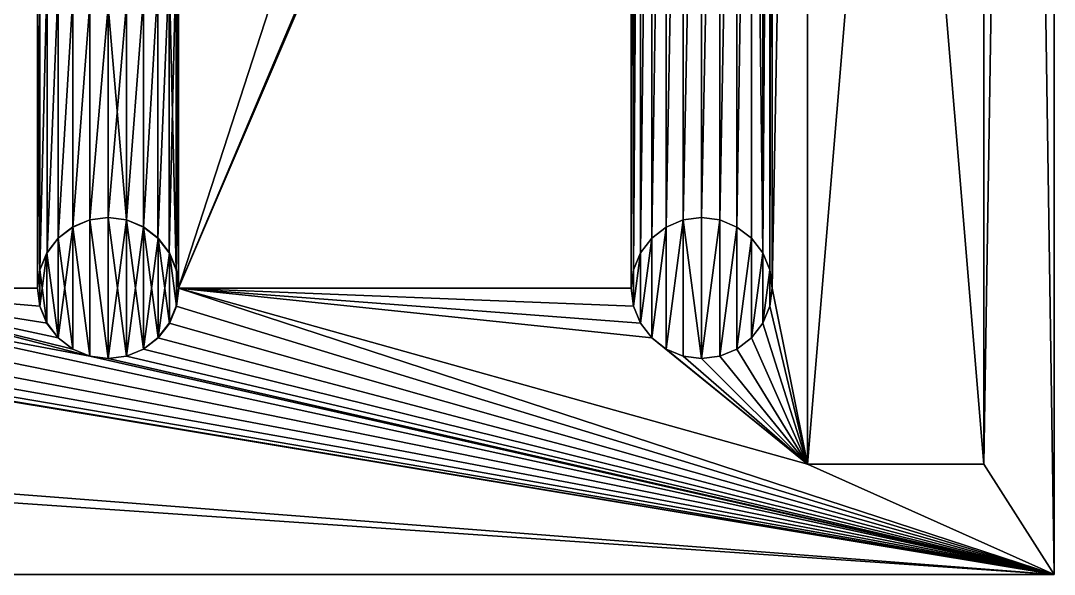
# Model space of a CAD drawing. Extents: x -1 to 46.5, y -1 to 65.2.
# Drawn here: x 17.15 to 46.45, y -1 to 14.71 of the extents above; entities that cross this region are included whole.
import ezdxf

# ---------------------------------------------------------------- set-up
doc = ezdxf.new("R2010")
doc.units = 0
doc.header["$MEASUREMENT"] = 0
doc.layers.add('STL2DXF', color=7, linetype='Continuous')

msp = doc.modelspace()

# ---------------------------------------------------------------- linework, layer by layer
at = {"layer": 'STL2DXF'}
for points in [[(44.45, 62.125, 7.3), (45.45, 65.25, 7.3), (44.45, 2.125, 7.3)], [(46.45, -1, 7.3), (44.45, 2.125, 7.3), (45.45, 65.25, 7.3)], [(44.45, 62.125, 12.3), (45.45, 65.25, 12.3), (44.45, 2.125, 12.3)], [(46.45, -1, 12.3), (44.45, 2.125, 12.3), (45.45, 65.25, 12.3)], [(46.45, -1, 7.3), (45.45, 65.25, 7.3), (46.45, 64.25, 7.3)], [(46.45, -1, 12.3), (45.45, 65.25, 12.3), (46.45, 64.25, 12.3)], [(46.45, 64.25, 7.3), (46.45, -1, 12.3), (46.45, -1, 7.3)], [(46.45, -1, 12.3), (46.45, 64.25, 7.3), (46.45, 64.25, 12.3)], [(21.625, 17.125, 7.3), (39.45, 62.125, 7.3), (21.625, 7.125, 7.3)], [(21.625, 7.125, 7.3), (39.45, 62.125, 7.3), (34.518, 37.643, 7.3)], [(21.625, 17.125, 12.3), (39.45, 62.125, 12.3), (21.625, 7.125, 12.3)], [(39.45, 2.125, 12.3), (21.625, 7.125, 12.3), (39.45, 62.125, 12.3)], [(38.45, 37.125, 7.3), (39.45, 62.125, 7.3), (38.45, 7.125, 7.3)], [(39.45, 2.125, 7.3), (38.45, 7.125, 7.3), (39.45, 62.125, 7.3)], [(44.45, 62.125, 7.3), (39.45, 2.125, 7.3), (39.45, 62.125, 7.3)], [(39.45, 2.125, 7.3), (44.45, 62.125, 7.3), (44.45, 2.125, 7.3)], [(44.45, 2.125, 12.3), (39.45, 62.125, 12.3), (39.45, 2.125, 12.3)], [(39.45, 62.125, 12.3), (44.45, 2.125, 12.3), (44.45, 62.125, 12.3)], [(39.45, 62.125, 12.3), (39.45, 2.125, 7.3), (39.45, 2.125, 12.3)], [(39.45, 2.125, 7.3), (39.45, 62.125, 12.3), (39.45, 62.125, 7.3)], [(39.45, 62.125, 7.3), (39.45, 2.125, 12.3), (39.45, 2.125, 7.3)], [(39.45, 2.125, 12.3), (39.45, 62.125, 7.3), (39.45, 62.125, 12.3)], [(44.45, 62.125, 7.3), (44.45, 2.125, 12.3), (44.45, 2.125, 7.3)], [(44.45, 2.125, 12.3), (44.45, 62.125, 7.3), (44.45, 62.125, 12.3)], [(44.45, 2.125, 12.3), (44.45, 62.125, 7.3), (44.45, 2.125, 7.3)], [(44.45, 62.125, 7.3), (44.45, 2.125, 12.3), (44.45, 62.125, 12.3)], [(11.625, 17.125, 7.3), (17.625, 57.125, 7.3), (11.625, 7.125, 7.3)], [(17.625, 17.125, 7.3), (11.625, 7.125, 7.3), (17.625, 57.125, 7.3)], [(11.625, 17.125, 12.3), (17.625, 57.125, 12.3), (11.625, 7.125, 12.3)], [(17.625, 7.125, 12.3), (11.625, 7.125, 12.3), (17.625, 57.125, 12.3)], [(17.625, 7.125, 12.3), (17.625, 57.125, 12.3), (17.625, 47.125, 12.3)], [(17.625, 7.125, 12.3), (17.625, 47.125, 12.3), (17.625, 37.125, 12.3)], [(21.625, 7.125, 7.3), (34.518, 37.643, 7.3), (34.45, 37.125, 7.3)], [(17.625, 7.125, 12.3), (17.625, 37.125, 12.3), (17.625, 27.125, 12.3)], [(34.45, 7.125, 7.3), (21.625, 7.125, 7.3), (34.45, 37.125, 7.3)], [(34.518, 36.607, 7.3), (34.45, 7.125, 7.3), (34.45, 37.125, 7.3)], [(38.382, 7.643, 7.3), (38.382, 36.607, 7.3), (38.45, 37.125, 7.3)], [(38.382, 7.643, 7.3), (38.45, 37.125, 7.3), (38.45, 7.125, 7.3)], [(34.45, 7.125, 7.3), (34.518, 36.607, 7.3), (34.518, 7.643, 7.3)], [(34.518, 7.643, 7.3), (34.518, 36.607, 7.3), (34.718, 36.125, 7.3)], [(38.182, 8.125, 7.3), (38.182, 36.125, 7.3), (38.382, 36.607, 7.3)], [(38.182, 8.125, 7.3), (38.382, 36.607, 7.3), (38.382, 7.643, 7.3)], [(34.518, 7.643, 7.3), (34.718, 36.125, 7.3), (34.718, 8.125, 7.3)], [(34.718, 8.125, 7.3), (34.718, 36.125, 7.3), (35.036, 35.711, 7.3)], [(38.182, 8.125, 7.3), (37.864, 35.711, 7.3), (38.182, 36.125, 7.3)], [(34.718, 8.125, 7.3), (35.036, 35.711, 7.3), (35.036, 8.539, 7.3)], [(35.036, 8.539, 7.3), (35.036, 35.711, 7.3), (35.45, 35.393, 7.3)], [(37.45, 8.857, 7.3), (37.45, 35.393, 7.3), (37.864, 35.711, 7.3)], [(37.45, 8.857, 7.3), (37.864, 35.711, 7.3), (37.864, 8.539, 7.3)], [(37.864, 8.539, 7.3), (37.864, 35.711, 7.3), (38.182, 8.125, 7.3)], [(35.036, 8.539, 7.3), (35.45, 35.393, 7.3), (35.45, 8.857, 7.3)], [(35.45, 8.857, 7.3), (35.45, 35.393, 7.3), (35.932, 35.193, 7.3)], [(35.45, 8.857, 7.3), (35.932, 35.193, 7.3), (35.932, 9.057, 7.3)], [(35.932, 9.057, 7.3), (35.932, 35.193, 7.3), (36.45, 35.125, 7.3)], [(36.45, 9.125, 7.3), (36.45, 35.125, 7.3), (36.968, 35.193, 7.3)], [(36.45, 9.125, 7.3), (36.968, 35.193, 7.3), (36.968, 9.057, 7.3)], [(36.968, 9.057, 7.3), (36.968, 35.193, 7.3), (37.45, 35.393, 7.3)], [(36.968, 9.057, 7.3), (37.45, 35.393, 7.3), (37.45, 8.857, 7.3)], [(35.932, 9.057, 7.3), (36.45, 35.125, 7.3), (36.45, 9.125, 7.3)], [(17.625, 7.125, 12.3), (17.625, 27.125, 12.3), (17.625, 17.125, 12.3)], [(17.625, 7.125, 7.3), (11.625, 7.125, 7.3), (17.625, 17.125, 7.3)], [(17.693, 16.607, 7.3), (17.625, 7.125, 7.3), (17.625, 17.125, 7.3)], [(17.693, 16.607, 12.3), (17.625, 7.125, 12.3), (17.625, 17.125, 12.3)], [(21.625, 7.125, 7.3), (21.557, 16.607, 7.3), (21.625, 17.125, 7.3)], [(21.557, 7.643, 12.3), (21.557, 16.607, 12.3), (21.625, 17.125, 12.3)], [(21.557, 7.643, 12.3), (21.625, 17.125, 12.3), (21.625, 7.125, 12.3)], [(17.625, 7.125, 7.3), (17.693, 16.607, 7.3), (17.693, 7.643, 7.3)], [(17.625, 7.125, 12.3), (17.693, 16.607, 12.3), (17.693, 7.643, 12.3)], [(17.693, 7.643, 7.3), (17.693, 16.607, 7.3), (17.893, 16.125, 7.3)], [(17.693, 7.643, 12.3), (17.693, 16.607, 12.3), (17.893, 16.125, 12.3)], [(21.557, 7.643, 7.3), (21.357, 16.125, 7.3), (21.557, 16.607, 7.3)], [(21.357, 8.125, 12.3), (21.357, 16.125, 12.3), (21.557, 16.607, 12.3)], [(21.357, 8.125, 12.3), (21.557, 16.607, 12.3), (21.557, 7.643, 12.3)], [(21.557, 7.643, 7.3), (21.557, 16.607, 7.3), (21.625, 7.125, 7.3)], [(17.693, 7.643, 7.3), (17.893, 16.125, 7.3), (17.893, 8.125, 7.3)], [(17.693, 7.643, 12.3), (17.893, 16.125, 12.3), (17.893, 8.125, 12.3)], [(17.893, 8.125, 7.3), (17.893, 16.125, 7.3), (18.211, 15.711, 7.3)], [(17.893, 8.125, 12.3), (17.893, 16.125, 12.3), (18.211, 15.711, 12.3)], [(21.039, 8.539, 7.3), (21.039, 15.711, 7.3), (21.357, 16.125, 7.3)], [(21.039, 8.539, 7.3), (21.357, 16.125, 7.3), (21.357, 8.125, 7.3)], [(21.039, 8.539, 12.3), (21.039, 15.711, 12.3), (21.357, 16.125, 12.3)], [(21.039, 8.539, 12.3), (21.357, 16.125, 12.3), (21.357, 8.125, 12.3)], [(21.357, 8.125, 7.3), (21.357, 16.125, 7.3), (21.557, 7.643, 7.3)], [(17.893, 8.125, 7.3), (18.211, 15.711, 7.3), (18.211, 8.539, 7.3)], [(17.893, 8.125, 12.3), (18.211, 15.711, 12.3), (18.211, 8.539, 12.3)], [(18.211, 8.539, 7.3), (18.211, 15.711, 7.3), (18.625, 15.393, 7.3)], [(18.211, 8.539, 12.3), (18.211, 15.711, 12.3), (18.625, 15.393, 12.3)], [(20.625, 8.857, 7.3), (20.625, 15.393, 7.3), (21.039, 15.711, 7.3)], [(20.625, 8.857, 7.3), (21.039, 15.711, 7.3), (21.039, 8.539, 7.3)], [(20.625, 8.857, 12.3), (20.625, 15.393, 12.3), (21.039, 15.711, 12.3)], [(20.625, 8.857, 12.3), (21.039, 15.711, 12.3), (21.039, 8.539, 12.3)], [(18.211, 8.539, 7.3), (18.625, 15.393, 7.3), (18.625, 8.857, 7.3)], [(18.211, 8.539, 12.3), (18.625, 15.393, 12.3), (18.625, 8.857, 12.3)], [(18.625, 8.857, 7.3), (18.625, 15.393, 7.3), (19.107, 15.193, 7.3)], [(18.625, 8.857, 12.3), (18.625, 15.393, 12.3), (19.107, 15.193, 12.3)], [(20.143, 9.057, 7.3), (20.143, 15.193, 7.3), (20.625, 15.393, 7.3)], [(20.143, 9.057, 7.3), (20.625, 15.393, 7.3), (20.625, 8.857, 7.3)], [(20.143, 9.057, 12.3), (20.143, 15.193, 12.3), (20.625, 15.393, 12.3)], [(20.143, 9.057, 12.3), (20.625, 15.393, 12.3), (20.625, 8.857, 12.3)], [(18.625, 8.857, 7.3), (19.107, 15.193, 7.3), (19.107, 9.057, 7.3)], [(18.625, 8.857, 12.3), (19.107, 15.193, 12.3), (19.107, 9.057, 12.3)], [(19.107, 9.057, 7.3), (19.107, 15.193, 7.3), (19.625, 15.125, 7.3)], [(19.107, 9.057, 12.3), (19.107, 15.193, 12.3), (19.625, 15.125, 12.3)], [(19.107, 9.057, 7.3), (19.625, 15.125, 7.3), (19.625, 9.125, 7.3)], [(19.107, 9.057, 12.3), (19.625, 15.125, 12.3), (19.625, 9.125, 12.3)], [(20.143, 9.057, 7.3), (19.625, 15.125, 7.3), (20.143, 15.193, 7.3)], [(19.625, 9.125, 12.3), (19.625, 15.125, 12.3), (20.143, 15.193, 12.3)], [(19.625, 9.125, 12.3), (20.143, 15.193, 12.3), (20.143, 9.057, 12.3)], [(19.625, 9.125, 7.3), (19.625, 15.125, 7.3), (20.143, 9.057, 7.3)], [(19.106, 9.061, 12.3), (19.625, 5.121, 12.3), (19.625, 9.129, 12.3)], [(19.625, 5.121, 7.3), (19.106, 9.061, 7.3), (19.625, 9.129, 7.3)], [(19.106, 9.061, 12.3), (19.625, 9.129, 7.3), (19.106, 9.061, 7.3)], [(19.625, 9.129, 7.3), (19.106, 9.061, 12.3), (19.625, 9.129, 12.3)], [(19.107, 9.057, 12.3), (19.625, 9.125, 7.3), (19.107, 9.057, 7.3)], [(19.625, 9.125, 7.3), (19.107, 9.057, 12.3), (19.625, 9.125, 12.3)], [(19.625, 9.129, 12.3), (19.625, 5.121, 12.3), (20.144, 5.189, 12.3)], [(19.625, 9.129, 12.3), (20.144, 5.189, 12.3), (20.144, 9.061, 12.3)], [(19.625, 5.121, 7.3), (19.625, 9.129, 7.3), (20.144, 9.061, 7.3)], [(19.625, 9.129, 12.3), (20.144, 9.061, 7.3), (19.625, 9.129, 7.3)], [(20.144, 9.061, 7.3), (19.625, 9.129, 12.3), (20.144, 9.061, 12.3)], [(19.625, 9.125, 12.3), (20.143, 9.057, 7.3), (19.625, 9.125, 7.3)], [(20.143, 9.057, 7.3), (19.625, 9.125, 12.3), (20.143, 9.057, 12.3)], [(36.45, 5.125, 9.3), (35.932, 9.057, 9.3), (36.45, 9.125, 9.3)], [(36.45, 9.125, 9.3), (35.932, 9.057, 7.3), (36.45, 9.125, 7.3)], [(35.932, 9.057, 7.3), (36.45, 9.125, 9.3), (35.932, 9.057, 9.3)], [(36.45, 5.125, 9.3), (36.45, 9.125, 9.3), (36.968, 9.057, 9.3)], [(36.968, 9.057, 9.3), (36.45, 9.125, 7.3), (36.968, 9.057, 7.3)], [(36.45, 9.125, 7.3), (36.968, 9.057, 9.3), (36.45, 9.125, 9.3)], [(18.208, 8.542, 12.3), (18.623, 5.389, 12.3), (18.623, 8.861, 12.3)], [(18.208, 5.708, 7.3), (18.208, 8.542, 7.3), (18.623, 8.861, 7.3)], [(18.208, 5.708, 7.3), (18.623, 8.861, 7.3), (18.623, 5.389, 7.3)], [(18.208, 8.542, 12.3), (18.623, 8.861, 7.3), (18.208, 8.542, 7.3)], [(18.623, 8.861, 7.3), (18.208, 8.542, 12.3), (18.623, 8.861, 12.3)], [(18.211, 8.539, 12.3), (18.625, 8.857, 7.3), (18.211, 8.539, 7.3)], [(18.625, 8.857, 7.3), (18.211, 8.539, 12.3), (18.625, 8.857, 12.3)], [(18.623, 8.861, 12.3), (19.106, 5.189, 12.3), (19.106, 9.061, 12.3)], [(19.106, 5.189, 7.3), (18.623, 8.861, 7.3), (19.106, 9.061, 7.3)], [(18.623, 8.861, 12.3), (19.106, 9.061, 7.3), (18.623, 8.861, 7.3)], [(19.106, 9.061, 7.3), (18.623, 8.861, 12.3), (19.106, 9.061, 12.3)], [(18.623, 8.861, 12.3), (18.623, 5.389, 12.3), (19.106, 5.189, 12.3)], [(18.623, 5.389, 7.3), (18.623, 8.861, 7.3), (19.106, 5.189, 7.3)], [(18.625, 8.857, 12.3), (19.107, 9.057, 7.3), (18.625, 8.857, 7.3)], [(19.107, 9.057, 7.3), (18.625, 8.857, 12.3), (19.107, 9.057, 12.3)], [(19.106, 9.061, 12.3), (19.106, 5.189, 12.3), (19.625, 5.121, 12.3)], [(19.106, 5.189, 7.3), (19.106, 9.061, 7.3), (19.625, 5.121, 7.3)], [(19.625, 5.121, 7.3), (20.144, 9.061, 7.3), (20.144, 5.189, 7.3)], [(20.143, 9.057, 12.3), (20.625, 8.857, 7.3), (20.143, 9.057, 7.3)], [(20.625, 8.857, 7.3), (20.143, 9.057, 12.3), (20.625, 8.857, 12.3)], [(20.144, 9.061, 12.3), (20.144, 5.189, 12.3), (20.627, 5.389, 12.3)], [(20.144, 9.061, 12.3), (20.627, 5.389, 12.3), (20.627, 8.861, 12.3)], [(20.144, 5.189, 7.3), (20.144, 9.061, 7.3), (20.627, 8.861, 7.3)], [(20.144, 9.061, 12.3), (20.627, 8.861, 7.3), (20.144, 9.061, 7.3)], [(20.627, 8.861, 7.3), (20.144, 9.061, 12.3), (20.627, 8.861, 12.3)], [(20.144, 5.189, 7.3), (20.627, 8.861, 7.3), (20.627, 5.389, 7.3)], [(20.625, 8.857, 12.3), (21.039, 8.539, 7.3), (20.625, 8.857, 7.3)], [(21.039, 8.539, 7.3), (20.625, 8.857, 12.3), (21.039, 8.539, 12.3)], [(20.627, 8.861, 12.3), (20.627, 5.389, 12.3), (21.042, 5.708, 12.3)], [(20.627, 8.861, 12.3), (21.042, 5.708, 12.3), (21.042, 8.542, 12.3)], [(20.627, 5.389, 7.3), (20.627, 8.861, 7.3), (21.042, 8.542, 7.3)], [(20.627, 8.861, 12.3), (21.042, 8.542, 7.3), (20.627, 8.861, 7.3)], [(21.042, 8.542, 7.3), (20.627, 8.861, 12.3), (21.042, 8.542, 12.3)], [(35.036, 5.711, 9.3), (35.036, 8.539, 9.3), (35.45, 8.857, 9.3)], [(35.036, 5.711, 9.3), (35.45, 8.857, 9.3), (35.45, 5.393, 9.3)], [(35.45, 8.857, 9.3), (35.036, 8.539, 7.3), (35.45, 8.857, 7.3)], [(35.036, 8.539, 7.3), (35.45, 8.857, 9.3), (35.036, 8.539, 9.3)], [(35.45, 5.393, 9.3), (35.45, 8.857, 9.3), (35.932, 9.057, 9.3)], [(35.45, 5.393, 9.3), (35.932, 9.057, 9.3), (35.932, 5.193, 9.3)], [(35.932, 9.057, 9.3), (35.45, 8.857, 7.3), (35.932, 9.057, 7.3)], [(35.45, 8.857, 7.3), (35.932, 9.057, 9.3), (35.45, 8.857, 9.3)], [(35.932, 5.193, 9.3), (35.932, 9.057, 9.3), (36.45, 5.125, 9.3)], [(36.45, 5.125, 9.3), (36.968, 9.057, 9.3), (36.968, 5.193, 9.3)], [(36.968, 5.193, 9.3), (36.968, 9.057, 9.3), (37.45, 8.857, 9.3)], [(37.45, 8.857, 9.3), (36.968, 9.057, 7.3), (37.45, 8.857, 7.3)], [(36.968, 9.057, 7.3), (37.45, 8.857, 9.3), (36.968, 9.057, 9.3)], [(36.968, 5.193, 9.3), (37.45, 8.857, 9.3), (37.45, 5.393, 9.3)], [(37.45, 5.393, 9.3), (37.45, 8.857, 9.3), (37.864, 8.539, 9.3)], [(37.864, 8.539, 9.3), (37.45, 8.857, 7.3), (37.864, 8.539, 7.3)], [(37.45, 8.857, 7.3), (37.864, 8.539, 9.3), (37.45, 8.857, 9.3)], [(17.889, 8.127, 12.3), (18.208, 5.708, 12.3), (18.208, 8.542, 12.3)], [(18.208, 5.708, 7.3), (17.889, 8.127, 7.3), (18.208, 8.542, 7.3)], [(18.208, 8.542, 12.3), (17.889, 8.127, 7.3), (17.889, 8.127, 12.3)], [(17.889, 8.127, 7.3), (18.208, 8.542, 12.3), (18.208, 8.542, 7.3)], [(18.211, 8.539, 12.3), (17.893, 8.125, 7.3), (17.893, 8.125, 12.3)], [(17.893, 8.125, 7.3), (18.211, 8.539, 12.3), (18.211, 8.539, 7.3)], [(18.208, 8.542, 12.3), (18.208, 5.708, 12.3), (18.623, 5.389, 12.3)], [(20.627, 5.389, 7.3), (21.042, 8.542, 7.3), (21.042, 5.708, 7.3)], [(21.357, 8.125, 7.3), (21.039, 8.539, 12.3), (21.357, 8.125, 12.3)], [(21.039, 8.539, 12.3), (21.357, 8.125, 7.3), (21.039, 8.539, 7.3)], [(21.042, 8.542, 12.3), (21.042, 5.708, 12.3), (21.361, 6.123, 12.3)], [(21.042, 8.542, 12.3), (21.361, 6.123, 12.3), (21.361, 8.127, 12.3)], [(21.042, 5.708, 7.3), (21.042, 8.542, 7.3), (21.361, 8.127, 7.3)], [(21.042, 8.542, 7.3), (21.361, 8.127, 12.3), (21.361, 8.127, 7.3)], [(21.361, 8.127, 12.3), (21.042, 8.542, 7.3), (21.042, 8.542, 12.3)], [(34.718, 6.125, 9.3), (34.718, 8.125, 9.3), (35.036, 8.539, 9.3)], [(34.718, 6.125, 9.3), (35.036, 8.539, 9.3), (35.036, 5.711, 9.3)], [(35.036, 8.539, 7.3), (34.718, 8.125, 9.3), (34.718, 8.125, 7.3)], [(34.718, 8.125, 9.3), (35.036, 8.539, 7.3), (35.036, 8.539, 9.3)], [(37.45, 5.393, 9.3), (37.864, 8.539, 9.3), (37.864, 5.711, 9.3)], [(37.864, 5.711, 9.3), (37.864, 8.539, 9.3), (38.182, 8.125, 9.3)], [(37.864, 8.539, 9.3), (38.182, 8.125, 7.3), (38.182, 8.125, 9.3)], [(38.182, 8.125, 7.3), (37.864, 8.539, 9.3), (37.864, 8.539, 7.3)], [(17.689, 7.644, 12.3), (17.889, 6.123, 12.3), (17.889, 8.127, 12.3)], [(17.689, 6.606, 7.3), (17.689, 7.644, 7.3), (17.889, 8.127, 7.3)], [(17.689, 6.606, 7.3), (17.889, 8.127, 7.3), (17.889, 6.123, 7.3)], [(17.889, 8.127, 12.3), (17.689, 7.644, 7.3), (17.689, 7.644, 12.3)], [(17.689, 7.644, 7.3), (17.889, 8.127, 12.3), (17.889, 8.127, 7.3)], [(17.893, 8.125, 12.3), (17.693, 7.643, 7.3), (17.693, 7.643, 12.3)], [(17.693, 7.643, 7.3), (17.893, 8.125, 12.3), (17.893, 8.125, 7.3)], [(17.889, 8.127, 12.3), (17.889, 6.123, 12.3), (18.208, 5.708, 12.3)], [(17.889, 6.123, 7.3), (17.889, 8.127, 7.3), (18.208, 5.708, 7.3)], [(21.042, 5.708, 7.3), (21.361, 8.127, 7.3), (21.361, 6.123, 7.3)], [(21.357, 8.125, 7.3), (21.557, 7.643, 12.3), (21.557, 7.643, 7.3)], [(21.557, 7.643, 12.3), (21.357, 8.125, 7.3), (21.357, 8.125, 12.3)], [(21.361, 8.127, 12.3), (21.361, 6.123, 12.3), (21.561, 6.606, 12.3)], [(21.361, 8.127, 12.3), (21.561, 6.606, 12.3), (21.561, 7.644, 12.3)], [(21.361, 6.123, 7.3), (21.361, 8.127, 7.3), (21.561, 6.606, 7.3)], [(21.561, 6.606, 7.3), (21.361, 8.127, 7.3), (21.561, 7.644, 7.3)], [(21.361, 8.127, 7.3), (21.561, 7.644, 12.3), (21.561, 7.644, 7.3)], [(21.561, 7.644, 12.3), (21.361, 8.127, 7.3), (21.361, 8.127, 12.3)], [(34.518, 6.607, 9.3), (34.518, 7.643, 9.3), (34.718, 8.125, 9.3)], [(34.518, 6.607, 9.3), (34.718, 8.125, 9.3), (34.718, 6.125, 9.3)], [(34.718, 8.125, 7.3), (34.518, 7.643, 9.3), (34.518, 7.643, 7.3)], [(34.518, 7.643, 9.3), (34.718, 8.125, 7.3), (34.718, 8.125, 9.3)], [(37.864, 5.711, 9.3), (38.182, 8.125, 9.3), (38.182, 6.125, 9.3)], [(38.182, 6.125, 9.3), (38.182, 8.125, 9.3), (38.382, 7.643, 9.3)], [(38.182, 8.125, 9.3), (38.382, 7.643, 7.3), (38.382, 7.643, 9.3)], [(38.382, 7.643, 7.3), (38.182, 8.125, 9.3), (38.182, 8.125, 7.3)], [(17.689, 6.606, 12.3), (17.689, 7.644, 12.3), (17.621, 7.125, 12.3)], [(17.689, 7.644, 7.3), (17.689, 6.606, 7.3), (17.621, 7.125, 7.3)], [(17.689, 7.644, 12.3), (17.621, 7.125, 7.3), (17.621, 7.125, 12.3)], [(17.621, 7.125, 7.3), (17.689, 7.644, 12.3), (17.689, 7.644, 7.3)], [(17.693, 7.643, 12.3), (17.625, 7.125, 7.3), (17.625, 7.125, 12.3)], [(17.625, 7.125, 7.3), (17.693, 7.643, 12.3), (17.693, 7.643, 7.3)], [(17.689, 7.644, 12.3), (17.689, 6.606, 12.3), (17.889, 6.123, 12.3)], [(21.557, 7.643, 7.3), (21.625, 7.125, 12.3), (21.625, 7.125, 7.3)], [(21.625, 7.125, 12.3), (21.557, 7.643, 7.3), (21.557, 7.643, 12.3)], [(21.561, 7.644, 12.3), (21.561, 6.606, 12.3), (21.629, 7.125, 12.3)], [(21.561, 6.606, 7.3), (21.561, 7.644, 7.3), (21.629, 7.125, 7.3)], [(21.561, 7.644, 7.3), (21.629, 7.125, 12.3), (21.629, 7.125, 7.3)], [(21.629, 7.125, 12.3), (21.561, 7.644, 7.3), (21.561, 7.644, 12.3)], [(34.518, 7.643, 9.3), (34.518, 6.607, 9.3), (34.45, 7.125, 9.3)], [(34.518, 7.643, 7.3), (34.45, 7.125, 9.3), (34.45, 7.125, 7.3)], [(34.45, 7.125, 9.3), (34.518, 7.643, 7.3), (34.518, 7.643, 9.3)], [(38.182, 6.125, 9.3), (38.382, 7.643, 9.3), (38.382, 6.607, 9.3)], [(38.382, 6.607, 9.3), (38.382, 7.643, 9.3), (38.45, 7.125, 9.3)], [(38.382, 7.643, 9.3), (38.45, 7.125, 7.3), (38.45, 7.125, 9.3)], [(38.45, 7.125, 7.3), (38.382, 7.643, 9.3), (38.382, 7.643, 7.3)], [(19.107, 5.193, 7.3), (11.557, 6.607, 7.3), (11.625, 7.125, 7.3)], [(19.107, 5.193, 12.3), (11.557, 6.607, 12.3), (11.625, 7.125, 12.3)], [(19.107, 5.193, 7.3), (11.625, 7.125, 7.3), (18.625, 5.393, 7.3)], [(18.625, 5.393, 7.3), (11.625, 7.125, 7.3), (18.211, 5.711, 7.3)], [(18.211, 5.711, 7.3), (11.625, 7.125, 7.3), (17.893, 6.125, 7.3)], [(17.893, 6.125, 7.3), (11.625, 7.125, 7.3), (17.693, 6.607, 7.3)], [(17.693, 6.607, 7.3), (11.625, 7.125, 7.3), (17.625, 7.125, 7.3)], [(19.107, 5.193, 12.3), (11.625, 7.125, 12.3), (18.625, 5.393, 12.3)], [(18.625, 5.393, 12.3), (11.625, 7.125, 12.3), (18.211, 5.711, 12.3)], [(18.211, 5.711, 12.3), (11.625, 7.125, 12.3), (17.893, 6.125, 12.3)], [(17.893, 6.125, 12.3), (11.625, 7.125, 12.3), (17.693, 6.607, 12.3)], [(17.693, 6.607, 12.3), (11.625, 7.125, 12.3), (17.625, 7.125, 12.3)], [(17.621, 7.125, 12.3), (17.689, 6.606, 7.3), (17.689, 6.606, 12.3)], [(17.689, 6.606, 7.3), (17.621, 7.125, 12.3), (17.621, 7.125, 7.3)], [(17.693, 6.607, 12.3), (17.625, 7.125, 7.3), (17.693, 6.607, 7.3)], [(17.625, 7.125, 7.3), (17.693, 6.607, 12.3), (17.625, 7.125, 12.3)], [(21.625, 7.125, 7.3), (21.557, 6.607, 12.3), (21.557, 6.607, 7.3)], [(21.557, 6.607, 12.3), (21.625, 7.125, 7.3), (21.625, 7.125, 12.3)], [(46.45, -1, 7.3), (21.557, 6.607, 7.3), (21.625, 7.125, 7.3)], [(46.45, -1, 12.3), (21.557, 6.607, 12.3), (21.625, 7.125, 12.3)], [(21.629, 7.125, 7.3), (21.561, 6.606, 12.3), (21.561, 6.606, 7.3)], [(21.561, 6.606, 12.3), (21.629, 7.125, 7.3), (21.629, 7.125, 12.3)], [(46.45, -1, 7.3), (21.625, 7.125, 7.3), (39.45, 2.125, 7.3)], [(39.45, 2.125, 7.3), (21.625, 7.125, 7.3), (35.036, 5.711, 7.3)], [(35.036, 5.711, 7.3), (21.625, 7.125, 7.3), (34.718, 6.125, 7.3)], [(34.718, 6.125, 7.3), (21.625, 7.125, 7.3), (34.518, 6.607, 7.3)], [(34.518, 6.607, 7.3), (21.625, 7.125, 7.3), (34.45, 7.125, 7.3)], [(46.45, -1, 12.3), (21.625, 7.125, 12.3), (39.45, 2.125, 12.3)], [(34.45, 7.125, 7.3), (34.518, 6.607, 9.3), (34.518, 6.607, 7.3)], [(34.518, 6.607, 9.3), (34.45, 7.125, 7.3), (34.45, 7.125, 9.3)], [(38.45, 7.125, 9.3), (38.382, 6.607, 7.3), (38.382, 6.607, 9.3)], [(38.382, 6.607, 7.3), (38.45, 7.125, 9.3), (38.45, 7.125, 7.3)], [(39.45, 2.125, 7.3), (38.382, 6.607, 7.3), (38.45, 7.125, 7.3)], [(46.45, -1, 7.3), (11.357, 6.125, 7.3), (11.557, 6.607, 7.3)], [(46.45, -1, 12.3), (11.357, 6.125, 12.3), (11.557, 6.607, 12.3)], [(46.45, -1, 7.3), (11.557, 6.607, 7.3), (19.107, 5.193, 7.3)], [(46.45, -1, 12.3), (11.557, 6.607, 12.3), (19.107, 5.193, 12.3)], [(17.689, 6.606, 12.3), (17.889, 6.123, 7.3), (17.889, 6.123, 12.3)], [(17.889, 6.123, 7.3), (17.689, 6.606, 12.3), (17.689, 6.606, 7.3)], [(17.693, 6.607, 12.3), (17.893, 6.125, 7.3), (17.893, 6.125, 12.3)], [(17.893, 6.125, 7.3), (17.693, 6.607, 12.3), (17.693, 6.607, 7.3)], [(21.357, 6.125, 7.3), (21.557, 6.607, 12.3), (21.357, 6.125, 12.3)], [(21.557, 6.607, 12.3), (21.357, 6.125, 7.3), (21.557, 6.607, 7.3)], [(46.45, -1, 7.3), (21.357, 6.125, 7.3), (21.557, 6.607, 7.3)], [(46.45, -1, 12.3), (21.357, 6.125, 12.3), (21.557, 6.607, 12.3)], [(21.561, 6.606, 7.3), (21.361, 6.123, 12.3), (21.361, 6.123, 7.3)], [(21.361, 6.123, 12.3), (21.561, 6.606, 7.3), (21.561, 6.606, 12.3)], [(34.518, 6.607, 7.3), (34.718, 6.125, 9.3), (34.718, 6.125, 7.3)], [(34.718, 6.125, 9.3), (34.518, 6.607, 7.3), (34.518, 6.607, 9.3)], [(38.382, 6.607, 9.3), (38.182, 6.125, 7.3), (38.182, 6.125, 9.3)], [(38.182, 6.125, 7.3), (38.382, 6.607, 9.3), (38.382, 6.607, 7.3)], [(39.45, 2.125, 7.3), (38.182, 6.125, 7.3), (38.382, 6.607, 7.3)], [(46.45, -1, 7.3), (11.039, 5.711, 7.3), (11.357, 6.125, 7.3)], [(46.45, -1, 12.3), (11.039, 5.711, 12.3), (11.357, 6.125, 12.3)], [(17.889, 6.123, 12.3), (18.208, 5.708, 7.3), (18.208, 5.708, 12.3)], [(18.208, 5.708, 7.3), (17.889, 6.123, 12.3), (17.889, 6.123, 7.3)], [(18.211, 5.711, 12.3), (17.893, 6.125, 7.3), (18.211, 5.711, 7.3)], [(17.893, 6.125, 7.3), (18.211, 5.711, 12.3), (17.893, 6.125, 12.3)], [(21.357, 6.125, 7.3), (21.039, 5.711, 12.3), (21.039, 5.711, 7.3)], [(21.039, 5.711, 12.3), (21.357, 6.125, 7.3), (21.357, 6.125, 12.3)], [(46.45, -1, 7.3), (21.039, 5.711, 7.3), (21.357, 6.125, 7.3)], [(46.45, -1, 12.3), (21.039, 5.711, 12.3), (21.357, 6.125, 12.3)], [(21.361, 6.123, 7.3), (21.042, 5.708, 12.3), (21.042, 5.708, 7.3)], [(21.042, 5.708, 12.3), (21.361, 6.123, 7.3), (21.361, 6.123, 12.3)], [(34.718, 6.125, 7.3), (35.036, 5.711, 9.3), (35.036, 5.711, 7.3)], [(35.036, 5.711, 9.3), (34.718, 6.125, 7.3), (34.718, 6.125, 9.3)], [(38.182, 6.125, 9.3), (37.864, 5.711, 7.3), (37.864, 5.711, 9.3)], [(37.864, 5.711, 7.3), (38.182, 6.125, 9.3), (38.182, 6.125, 7.3)], [(39.45, 2.125, 7.3), (37.864, 5.711, 7.3), (38.182, 6.125, 7.3)], [(46.45, -1, 7.3), (10.625, 5.393, 7.3), (11.039, 5.711, 7.3)], [(46.45, -1, 12.3), (10.625, 5.393, 12.3), (11.039, 5.711, 12.3)], [(18.623, 5.389, 12.3), (18.208, 5.708, 7.3), (18.623, 5.389, 7.3)], [(18.208, 5.708, 7.3), (18.623, 5.389, 12.3), (18.208, 5.708, 12.3)], [(18.625, 5.393, 12.3), (18.211, 5.711, 7.3), (18.625, 5.393, 7.3)], [(18.211, 5.711, 7.3), (18.625, 5.393, 12.3), (18.211, 5.711, 12.3)], [(21.039, 5.711, 12.3), (20.625, 5.393, 7.3), (21.039, 5.711, 7.3)], [(20.625, 5.393, 7.3), (21.039, 5.711, 12.3), (20.625, 5.393, 12.3)], [(46.45, -1, 7.3), (20.625, 5.393, 7.3), (21.039, 5.711, 7.3)], [(46.45, -1, 12.3), (20.625, 5.393, 12.3), (21.039, 5.711, 12.3)], [(21.042, 5.708, 12.3), (20.627, 5.389, 7.3), (21.042, 5.708, 7.3)], [(20.627, 5.389, 7.3), (21.042, 5.708, 12.3), (20.627, 5.389, 12.3)], [(35.036, 5.711, 9.3), (35.45, 5.393, 7.3), (35.036, 5.711, 7.3)], [(35.45, 5.393, 7.3), (35.036, 5.711, 9.3), (35.45, 5.393, 9.3)], [(39.45, 2.125, 7.3), (35.036, 5.711, 7.3), (35.45, 5.393, 7.3)], [(37.45, 5.393, 9.3), (37.864, 5.711, 7.3), (37.45, 5.393, 7.3)], [(37.864, 5.711, 7.3), (37.45, 5.393, 9.3), (37.864, 5.711, 9.3)], [(39.45, 2.125, 7.3), (37.45, 5.393, 7.3), (37.864, 5.711, 7.3)], [(46.45, -1, 7.3), (10.143, 5.193, 7.3), (10.625, 5.393, 7.3)], [(46.45, -1, 12.3), (10.143, 5.193, 12.3), (10.625, 5.393, 12.3)], [(19.106, 5.189, 12.3), (18.623, 5.389, 7.3), (19.106, 5.189, 7.3)], [(18.623, 5.389, 7.3), (19.106, 5.189, 12.3), (18.623, 5.389, 12.3)], [(19.107, 5.193, 12.3), (18.625, 5.393, 7.3), (19.107, 5.193, 7.3)], [(18.625, 5.393, 7.3), (19.107, 5.193, 12.3), (18.625, 5.393, 12.3)], [(20.625, 5.393, 12.3), (20.143, 5.193, 7.3), (20.625, 5.393, 7.3)], [(20.143, 5.193, 7.3), (20.625, 5.393, 12.3), (20.143, 5.193, 12.3)], [(46.45, -1, 7.3), (20.143, 5.193, 7.3), (20.625, 5.393, 7.3)], [(46.45, -1, 12.3), (20.143, 5.193, 12.3), (20.625, 5.393, 12.3)], [(20.627, 5.389, 12.3), (20.144, 5.189, 7.3), (20.627, 5.389, 7.3)], [(20.144, 5.189, 7.3), (20.627, 5.389, 12.3), (20.144, 5.189, 12.3)], [(35.45, 5.393, 9.3), (35.932, 5.193, 7.3), (35.45, 5.393, 7.3)], [(35.932, 5.193, 7.3), (35.45, 5.393, 9.3), (35.932, 5.193, 9.3)], [(39.45, 2.125, 7.3), (35.45, 5.393, 7.3), (35.932, 5.193, 7.3)], [(36.968, 5.193, 9.3), (37.45, 5.393, 7.3), (36.968, 5.193, 7.3)], [(37.45, 5.393, 7.3), (36.968, 5.193, 9.3), (37.45, 5.393, 9.3)], [(39.45, 2.125, 7.3), (36.968, 5.193, 7.3), (37.45, 5.393, 7.3)], [(46.45, -1, 7.3), (6, 2.125, 7.3), (9.107, 5.193, 7.3)], [(46.45, -1, 12.3), (6, 2.125, 12.3), (9.107, 5.193, 12.3)], [(46.45, -1, 7.3), (9.107, 5.193, 7.3), (9.625, 5.125, 7.3)], [(46.45, -1, 12.3), (9.107, 5.193, 12.3), (9.625, 5.125, 12.3)], [(46.45, -1, 7.3), (9.625, 5.125, 7.3), (10.143, 5.193, 7.3)], [(46.45, -1, 12.3), (9.625, 5.125, 12.3), (10.143, 5.193, 12.3)], [(19.625, 5.121, 12.3), (19.106, 5.189, 7.3), (19.625, 5.121, 7.3)], [(19.106, 5.189, 7.3), (19.625, 5.121, 12.3), (19.106, 5.189, 12.3)], [(19.625, 5.125, 12.3), (19.107, 5.193, 7.3), (19.625, 5.125, 7.3)], [(19.107, 5.193, 7.3), (19.625, 5.125, 12.3), (19.107, 5.193, 12.3)], [(46.45, -1, 7.3), (19.107, 5.193, 7.3), (19.625, 5.125, 7.3)], [(46.45, -1, 12.3), (19.107, 5.193, 12.3), (19.625, 5.125, 12.3)], [(20.143, 5.193, 12.3), (19.625, 5.125, 7.3), (20.143, 5.193, 7.3)], [(19.625, 5.125, 7.3), (20.143, 5.193, 12.3), (19.625, 5.125, 12.3)], [(46.45, -1, 7.3), (19.625, 5.125, 7.3), (20.143, 5.193, 7.3)], [(46.45, -1, 12.3), (19.625, 5.125, 12.3), (20.143, 5.193, 12.3)], [(20.144, 5.189, 12.3), (19.625, 5.121, 7.3), (20.144, 5.189, 7.3)], [(19.625, 5.121, 7.3), (20.144, 5.189, 12.3), (19.625, 5.121, 12.3)], [(35.932, 5.193, 9.3), (36.45, 5.125, 7.3), (35.932, 5.193, 7.3)], [(36.45, 5.125, 7.3), (35.932, 5.193, 9.3), (36.45, 5.125, 9.3)], [(39.45, 2.125, 7.3), (35.932, 5.193, 7.3), (36.45, 5.125, 7.3)], [(36.45, 5.125, 9.3), (36.968, 5.193, 7.3), (36.45, 5.125, 7.3)], [(36.968, 5.193, 7.3), (36.45, 5.125, 9.3), (36.968, 5.193, 9.3)], [(39.45, 2.125, 7.3), (36.45, 5.125, 7.3), (36.968, 5.193, 7.3)], [(-1, -1, 7.3), (1, 2.125, 7.3), (46.45, -1, 7.3)], [(-1, -1, 12.3), (1, 2.125, 12.3), (46.45, -1, 12.3)], [(46.45, -1, 7.3), (1, 2.125, 7.3), (6, 2.125, 7.3)], [(46.45, -1, 12.3), (1, 2.125, 12.3), (6, 2.125, 12.3)], [(44.45, 2.125, 12.3), (39.45, 2.125, 7.3), (44.45, 2.125, 7.3)], [(39.45, 2.125, 7.3), (44.45, 2.125, 12.3), (39.45, 2.125, 12.3)], [(39.45, 2.125, 12.3), (44.45, 2.125, 7.3), (39.45, 2.125, 7.3)], [(44.45, 2.125, 7.3), (39.45, 2.125, 12.3), (44.45, 2.125, 12.3)], [(46.45, -1, 7.3), (39.45, 2.125, 7.3), (44.45, 2.125, 7.3)], [(46.45, -1, 12.3), (39.45, 2.125, 12.3), (44.45, 2.125, 12.3)], [(46.45, -1, 12.3), (-1, -1, 7.3), (46.45, -1, 7.3)], [(-1, -1, 7.3), (46.45, -1, 12.3), (-1, -1, 12.3)]]:
    msp.add_3dface(points, dxfattribs=at)

doc.saveas('drawing.dxf')
